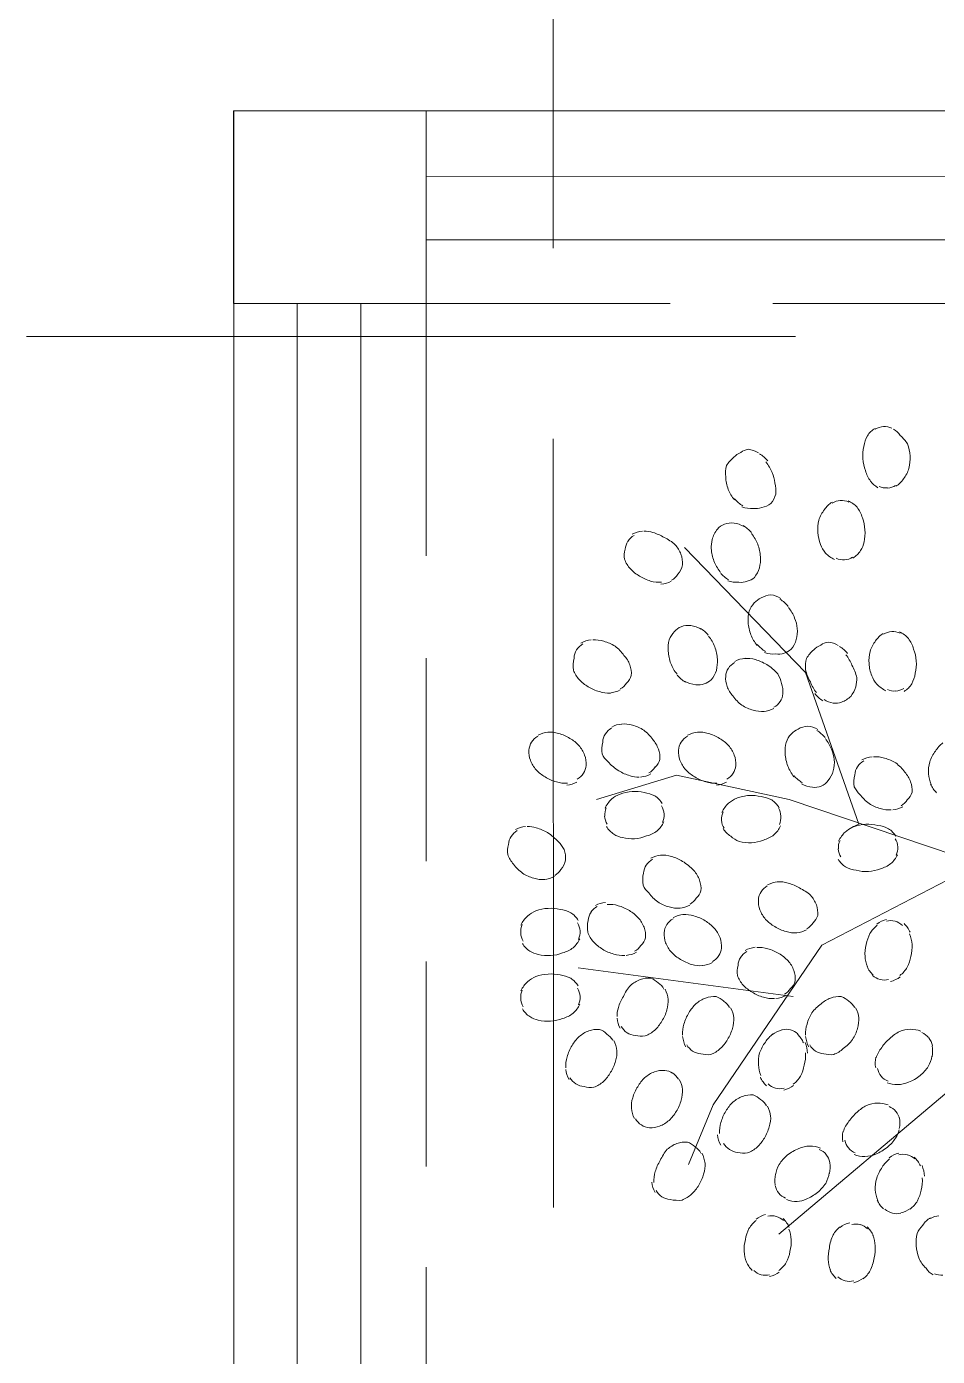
# Model space of a CAD drawing. Header units: metres. Extents: x 14 to 155, y 0 to 125.
# Drawn here: x 51.882 to 52.593, y 102.266 to 103.304 of the extents above; entities that cross this region are included whole.
import ezdxf

# ---------------------------------------------------------------- set-up
doc = ezdxf.new("R2010")
doc.units = ezdxf.units.M
doc.layers.add('PDF_Geometry', color=7, linetype='Continuous', true_color=0xc0c0c0)

msp = doc.modelspace()

# ---------------------------------------------------------------- linework, layer by layer
at = {"layer": 'PDF_Geometry', "color": 0, "lineweight": 0}
for points in [[(52.2933, 103.7307), (52.2933, 103.1306)], [(52.3846, 103.0874), (52.1942, 103.0874), (52.1942, 102.8905)], [(52.6231, 103.0874), (52.4646, 103.0874)], [(51.8821, 103.0618), (52.4823, 103.0618)], [(52.2933, 102.9818), (52.2934, 102.3817)], [(52.1942, 102.8105), (52.1942, 102.6521)], [(52.327, 102.7002), (52.3895, 102.7194), (52.4775, 102.7002), (52.6295, 102.649)], [(52.399, 102.4153), (52.4182, 102.4618), (52.503, 102.5865), (52.6295, 102.6522), (52.6039, 102.4729), (52.6327, 102.3209)], [(52.1942, 102.5737), (52.1942, 102.4137)], [(52.4807, 102.5465), (52.3127, 102.5689)], [(52.6039, 102.4745), (52.4694, 102.3609)], [(52.1942, 102.3353), (52.1942, 102.1768)]]:
    msp.add_lwpolyline(points, dxfattribs=at)
for points in [[(52.1941, 103.2378), (52.0437, 103.2378), (52.0437, 103.0874), (52.1942, 103.0874)], [(52.1941, 103.1867), (54.7995, 103.1868), (54.7995, 103.1372), (52.1942, 103.1371)], [(52.1432, 97.1373), (52.0936, 97.1373), (52.0934, 103.0874), (52.143, 103.0874)]]:
    msp.add_lwpolyline(points, close=True, dxfattribs=at)
at = {"layer": 'PDF_Geometry', "color": 0, "lineweight": 5}
msp.add_lwpolyline([(54.7996, 103.2379), (52.0438, 103.2378), (52.044, 96.9869), (58.1734, 96.9871), (58.1733, 98.9875)], dxfattribs=at)
at = {"layer": 'PDF_Geometry', "color": 0, "lineweight": 0}
for points in [[(52.5445, 102.99, 0.112979), (52.5385, 102.9842, 0.088824), (52.5358, 102.9759, 0.074265), (52.535, 102.9664, 0.074849), (52.537, 102.957, 0.088992), (52.541, 102.9488, 0.102553), (52.5466, 102.9437)], [(52.5607, 102.9448, 0.112979), (52.5667, 102.9506, 0.092185), (52.571, 102.9588, 0.074265), (52.5718, 102.9684, 0.074849), (52.5698, 102.9778, 0.088992), (52.5642, 102.9844, 0.102553), (52.5588, 102.9895)], [(52.4534, 102.9709, 0.114729), (52.4455, 102.9737, 0.126077), (52.4396, 102.9712, 0.114174), (52.4343, 102.9674, 0.105028), (52.4286, 102.9609, 0.091371), (52.4279, 102.9521, 0.077008), (52.4299, 102.9424, 0.079606), (52.4347, 102.9342)], [(52.4406, 102.9287, 0.114729), (52.4494, 102.9275, 0.126077), (52.456, 102.9283, 0.114174), (52.4631, 102.9313, 0.105028), (52.4671, 102.9387, 0.091371), (52.4662, 102.9474, 0.077008), (52.4641, 102.9555, 0.079606), (52.4593, 102.9638)], [(52.511, 102.9324, 0.112979), (52.505, 102.9266, 0.088824), (52.5006, 102.9183, 0.074265), (52.4999, 102.9088, 0.074849), (52.5019, 102.8994, 0.088992), (52.5059, 102.8927, 0.102553), (52.5129, 102.8877)], [(52.5272, 102.8888, 0.112979), (52.5332, 102.8946, 0.088824), (52.5359, 102.9013, 0.074265), (52.5366, 102.9107, 0.074849), (52.5346, 102.9202, 0.088992), (52.5305, 102.9284, 0.102553), (52.5235, 102.9335)], [(52.3905, 102.8761, 0.13598), (52.3941, 102.8835, 0.102689), (52.393, 102.8917, 0.089013), (52.3885, 102.8992, 0.073797), (52.3799, 102.9048, 0.072677), (52.3711, 102.9087, 0.090683), (52.3641, 102.9097)], [(52.4422, 102.9133, 0.111988), (52.4344, 102.916, 0.126077), (52.4269, 102.9152, 0.114174), (52.4214, 102.9114, 0.105028), (52.4174, 102.9032, 0.083228), (52.4166, 102.8961, 0.077008), (52.4187, 102.8865, 0.079606), (52.4236, 102.8781)], [(52.4295, 102.8711, 0.114729), (52.4382, 102.8699, 0.126077), (52.4448, 102.8707, 0.114174), (52.4503, 102.8736, 0.105028), (52.4542, 102.881, 0.083228), (52.455, 102.8898, 0.077008), (52.4529, 102.8995, 0.079606), (52.4481, 102.9078)], [(52.3516, 102.9019, 0.125626), (52.3494, 102.8956, 0.102689), (52.3489, 102.8878, 0.089013), (52.3535, 102.8803, 0.073797), (52.3606, 102.8747, 0.072677), (52.3693, 102.8708, 0.090683), (52.3779, 102.8699)], [(52.5161, 102.6678, -0.102553), (52.5213, 102.6749, -0.088992), (52.5319, 102.681), (52.4902, 102.7994), (52.3958, 102.897)], [(52.471, 102.8573, 0.114729), (52.4631, 102.86, 0.126077), (52.4556, 102.8576, 0.114174), (52.4502, 102.8537, 0.105028), (52.4463, 102.8473, 0.083228), (52.4454, 102.8385, 0.077008), (52.4476, 102.8288, 0.079606), (52.4524, 102.8206)], [(52.4583, 102.815, 0.114729), (52.467, 102.8139, 0.126077), (52.4735, 102.8146, 0.114174), (52.4791, 102.8176, 0.105028), (52.483, 102.8251, 0.091371), (52.4838, 102.8338, 0.077008), (52.4817, 102.8419, 0.079606), (52.4769, 102.8502)], [(52.4086, 102.8333, 0.114729), (52.4007, 102.836, 0.126077), (52.3932, 102.8352, 0.114174), (52.3879, 102.8313, 0.105028), (52.3838, 102.8249, 0.091371), (52.3831, 102.8161, 0.077008), (52.3851, 102.8064, 0.079606), (52.3899, 102.7981)], [(52.3505, 102.7912, 0.12226), (52.3542, 102.7971, 0.102689), (52.3531, 102.8054, 0.089013), (52.3485, 102.8128, 0.073797), (52.3415, 102.82, 0.072677), (52.3327, 102.8238, 0.090683), (52.3241, 102.8249)], [(52.3958, 102.7926, 0.111988), (52.4045, 102.7899, 0.126077), (52.4112, 102.7906, 0.114174), (52.4166, 102.7936, 0.105028), (52.4206, 102.8011, 0.083228), (52.4214, 102.8098, 0.077008), (52.4193, 102.8195, 0.079606), (52.4145, 102.8278)], [(52.5509, 102.8299, 0.112979), (52.5449, 102.8241, 0.088824), (52.5407, 102.8159, 0.074265), (52.5398, 102.8064, 0.074849), (52.5419, 102.7969, 0.088992), (52.5459, 102.7904, 0.102553), (52.553, 102.7852)], [(52.5672, 102.7847, 0.112979), (52.5732, 102.7906, 0.092185), (52.5758, 102.7988, 0.074265), (52.5767, 102.8084, 0.074849), (52.5746, 102.8177, 0.088992), (52.5706, 102.8259, 0.102553), (52.5636, 102.8311)], [(52.3115, 102.8171, 0.13598), (52.3095, 102.8107, 0.102689), (52.309, 102.8013, 0.089013), (52.3135, 102.7939, 0.073797), (52.3205, 102.7883, 0.072677), (52.3293, 102.7845, 0.090683), (52.3379, 102.7834)], [(52.5158, 102.8205, 0.114729), (52.508, 102.8232, 0.126077), (52.5021, 102.8208, 0.114174), (52.4966, 102.817, 0.105028), (52.4911, 102.8104, 0.091371), (52.4902, 102.8017, 0.077008), (52.494, 102.7921, 0.079606), (52.4988, 102.7837)], [(52.4705, 102.7768, 0.132733), (52.4726, 102.7827, 0.102689), (52.4715, 102.7909, 0.089013), (52.4685, 102.7984, 0.073797), (52.4599, 102.8056, 0.072677), (52.4511, 102.8095, 0.090683), (52.4425, 102.8104)], [(52.5047, 102.7783, 0.114729), (52.5118, 102.7755, 0.126077), (52.5184, 102.7763, 0.114174), (52.5255, 102.7808, 0.105028), (52.5294, 102.7882, 0.083228), (52.5302, 102.7954, 0.077008), (52.5265, 102.8051, 0.079606), (52.5217, 102.8133)], [(52.43, 102.8027, 0.13598), (52.4279, 102.7964, 0.102689), (52.429, 102.7886, 0.089013), (52.4335, 102.7811, 0.073797), (52.4405, 102.7739, 0.072677), (52.4494, 102.77, 0.090683), (52.4579, 102.7691)], [(52.3169, 102.7208, 0.125626), (52.319, 102.7267, 0.102689), (52.3178, 102.735, 0.089013), (52.3133, 102.7424, 0.073797), (52.3063, 102.748, 0.072677), (52.2975, 102.7518, 0.090683), (52.289, 102.7529)], [(52.334, 102.7515, 0.13598), (52.3319, 102.7451, 0.102689), (52.3314, 102.7358, 0.089013), (52.3359, 102.7299, 0.073797), (52.3445, 102.7227, 0.072677), (52.3533, 102.7188, 0.090683), (52.3603, 102.7178)], [(52.3729, 102.7256, 0.125626), (52.3765, 102.7315, 0.102689), (52.3754, 102.7397, 0.089013), (52.3709, 102.7472, 0.073797), (52.3639, 102.7544, 0.072677), (52.3551, 102.7583, 0.090683), (52.3465, 102.7592)], [(52.4337, 102.7208, 0.13598), (52.4358, 102.7267, 0.102689), (52.4346, 102.735, 0.089013), (52.4301, 102.7424, 0.073797), (52.4231, 102.748, 0.072677), (52.4143, 102.7518, 0.090683), (52.4058, 102.7529)], [(52.4998, 102.7548, 0.114729), (52.4919, 102.7576, 0.126077), (52.4844, 102.7552, 0.114174), (52.4791, 102.7514, 0.105028), (52.4751, 102.7449, 0.083228), (52.4743, 102.7361, 0.077008), (52.4764, 102.7264, 0.079606), (52.4811, 102.7181)], [(52.2764, 102.7451, 0.125626), (52.2742, 102.7387, 0.102689), (52.2754, 102.7309, 0.089013), (52.2799, 102.7235, 0.073797), (52.287, 102.7179, 0.072677), (52.2957, 102.714, 0.090683), (52.3043, 102.713)], [(52.3932, 102.7451, 0.125626), (52.391, 102.7387, 0.102689), (52.3922, 102.7309, 0.089013), (52.3967, 102.7235, 0.073797), (52.4038, 102.7179, 0.072677), (52.4125, 102.714, 0.090683), (52.4211, 102.713)], [(52.4871, 102.7126, 0.114729), (52.4958, 102.7098, 0.126077), (52.5024, 102.7107, 0.114174), (52.508, 102.7152, 0.105028), (52.5119, 102.7226, 0.091371), (52.5126, 102.7314, 0.077008), (52.5105, 102.7395, 0.079606), (52.5057, 102.7478)], [(52.5974, 102.7445, 0.087268), (52.5917, 102.7381, 0.072677), (52.5872, 102.7296, 0.081618), (52.5863, 102.7201)], [(52.5697, 102.7, 0.13598), (52.5734, 102.7059, 0.102689), (52.5723, 102.7141, 0.089013), (52.5678, 102.7216, 0.073797), (52.5607, 102.7288, 0.072677), (52.5519, 102.7326, 0.090683), (52.5434, 102.7336)], [(52.5308, 102.7259, 0.125626), (52.5287, 102.7195, 0.102689), (52.5282, 102.7101, 0.089013), (52.5327, 102.7043, 0.073797), (52.5398, 102.6971, 0.072677), (52.5486, 102.6932, 0.090683), (52.5572, 102.6922)], [(52.3784, 102.6971, 0.112979), (52.3726, 102.7031, 0.088824), (52.3643, 102.7057, 0.074265), (52.3549, 102.7065, 0.074849), (52.3454, 102.7045, 0.088992), (52.3388, 102.7005, 0.102553), (52.3337, 102.6934)], [(52.4696, 102.6939, 0.112979), (52.4638, 102.6999, 0.088824), (52.4556, 102.7025, 0.074265), (52.4461, 102.7034, 0.074849), (52.4366, 102.7013, 0.088992), (52.4301, 102.6973, 0.102553), (52.4249, 102.6902)], [(52.2993, 102.6456, 0.125626), (52.3029, 102.653, 0.102689), (52.3018, 102.6613, 0.089013), (52.2973, 102.6672, 0.073797), (52.2887, 102.6744, 0.072677), (52.2799, 102.6782, 0.090683), (52.2729, 102.6793)], [(52.3348, 102.6792, 0.112979), (52.3406, 102.6732, 0.088824), (52.3473, 102.6705, 0.074265), (52.3568, 102.6697, 0.074849), (52.3662, 102.6718, 0.088992), (52.3744, 102.6758, 0.102553), (52.3795, 102.6828)], [(52.426, 102.6776, 0.112979), (52.4318, 102.6716, 0.088824), (52.4385, 102.6674, 0.074265), (52.4481, 102.6665, 0.074849), (52.4574, 102.6686, 0.088992), (52.4656, 102.6726, 0.102553), (52.4707, 102.6796)], [(52.5608, 102.6715, 0.112979), (52.555, 102.6775, 0.088824), (52.5468, 102.6801, 0.074265), (52.5372, 102.6809, 0.074849), (52.5278, 102.6789)], [(52.2604, 102.6715, 0.13598), (52.2583, 102.6651, 0.102689), (52.2577, 102.6573, 0.089013), (52.2623, 102.6498, 0.073797), (52.2694, 102.6427, 0.072677), (52.2781, 102.6388, 0.090683), (52.2867, 102.6378)], [(52.3659, 102.6491, 0.12226), (52.3638, 102.6427, 0.102689), (52.3634, 102.6333, 0.089013), (52.3679, 102.6274, 0.073797), (52.3749, 102.6203, 0.072677), (52.3837, 102.6164, 0.090683), (52.3924, 102.6154)], [(52.4048, 102.6232, 0.13598), (52.4086, 102.629, 0.102689), (52.4075, 102.6373, 0.089013), (52.403, 102.6448, 0.073797), (52.3942, 102.652, 0.072677), (52.3855, 102.6558, 0.090683), (52.3769, 102.6569)], [(52.5157, 102.6536, 0.112979), (52.5215, 102.6476, 0.088824), (52.5297, 102.645, 0.074265), (52.5393, 102.6441, 0.074849), (52.5487, 102.6462, 0.088992), (52.5568, 102.6502, 0.102553), (52.562, 102.6572)], [(52.4556, 102.6283, 0.125626), (52.4534, 102.6219, 0.102689), (52.4546, 102.6141, 0.089013), (52.4591, 102.6067, 0.073797), (52.4662, 102.6011, 0.072677), (52.475, 102.5972, 0.090683), (52.4835, 102.5962)], [(52.4961, 102.604, 0.125626), (52.4998, 102.6098, 0.102689), (52.4987, 102.618, 0.089013), (52.4942, 102.6255, 0.073797), (52.4855, 102.6312, 0.072677), (52.4767, 102.635, 0.090683), (52.4681, 102.636)], [(52.3617, 102.5864, 0.132733), (52.3654, 102.5923, 0.102689), (52.3642, 102.6005, 0.089013), (52.3597, 102.608, 0.073797), (52.3527, 102.6135, 0.072677), (52.3439, 102.6174, 0.090683), (52.3354, 102.6184)], [(52.3128, 102.6059, 0.112979), (52.307, 102.6119, 0.088824), (52.2987, 102.6145, 0.074265), (52.2892, 102.6153, 0.074849), (52.2798, 102.6133, 0.088992), (52.2732, 102.6092, 0.102553), (52.268, 102.6022)], [(52.3228, 102.6122, 0.125626), (52.3206, 102.6059, 0.102689), (52.3202, 102.5966, 0.089013), (52.3247, 102.5891, 0.073797), (52.3318, 102.5834, 0.072677), (52.3405, 102.5796, 0.090683), (52.3491, 102.5786)], [(52.4225, 102.5784, 0.13598), (52.4246, 102.5842, 0.102689), (52.4235, 102.5924, 0.089013), (52.4189, 102.5999, 0.073797), (52.4119, 102.6056, 0.072677), (52.4031, 102.6094, 0.090683), (52.3945, 102.6104)], [(52.382, 102.6027, 0.13598), (52.3799, 102.5963, 0.102689), (52.381, 102.5885, 0.089013), (52.3855, 102.581, 0.073797), (52.3926, 102.5755, 0.072677), (52.4014, 102.5715, 0.090683), (52.4099, 102.5706)], [(52.5462, 102.6021, 0.087268), (52.5405, 102.5957, 0.079764), (52.5377, 102.5872, 0.081618), (52.5367, 102.5777)], [(52.2692, 102.5879, 0.112979), (52.275, 102.5819, 0.088824), (52.2816, 102.5793, 0.074265), (52.2912, 102.5785, 0.074849), (52.3006, 102.5805, 0.088992), (52.3088, 102.5846, 0.102553), (52.314, 102.5916)], [(52.5639, 102.5629, 0.087268), (52.5697, 102.5693, 0.072677), (52.5725, 102.5778, 0.081618), (52.5734, 102.5873)], [(52.4396, 102.5771, 0.13598), (52.4376, 102.5707, 0.102689), (52.437, 102.5629, 0.089013), (52.4415, 102.5554, 0.073797), (52.4486, 102.5499, 0.072677), (52.4573, 102.5459, 0.090683), (52.466, 102.545)], [(52.4785, 102.5528, 0.13598), (52.4822, 102.5586, 0.102689), (52.4811, 102.5669, 0.089013), (52.4766, 102.5744, 0.073797), (52.4695, 102.58, 0.072677), (52.4607, 102.5838, 0.090683), (52.4522, 102.5848)], [(52.3128, 102.5547, 0.112979), (52.307, 102.5607, 0.088824), (52.2987, 102.5633, 0.074265), (52.2892, 102.564, 0.074849), (52.2798, 102.5621, 0.088992), (52.2732, 102.558, 0.102553), (52.2681, 102.551)], [(52.3751, 102.5571, 0.12226), (52.3693, 102.5609, 0.102689), (52.3611, 102.5597, 0.089013), (52.3536, 102.5552, 0.073797), (52.348, 102.5465, 0.072677), (52.3441, 102.5378, 0.090683), (52.3431, 102.5308)], [(52.3509, 102.5182, 0.13598), (52.3573, 102.5161, 0.102689), (52.365, 102.5157, 0.089013), (52.3725, 102.5202, 0.073797), (52.378, 102.5272, 0.072677), (52.382, 102.536, 0.090683), (52.3829, 102.5446)], [(52.4264, 102.5428, 0.13598), (52.4205, 102.5464, 0.102689), (52.4122, 102.5453, 0.089013), (52.4047, 102.5408, 0.073797), (52.3992, 102.5338, 0.072677), (52.3953, 102.525, 0.090683), (52.3943, 102.5164)], [(52.524, 102.5428, 0.13598), (52.5181, 102.5464, 0.102689), (52.5098, 102.5453, 0.089013), (52.5024, 102.5408, 0.073797), (52.4952, 102.5338, 0.072677), (52.4914, 102.525, 0.090683), (52.4903, 102.5164)], [(52.2692, 102.5368, 0.112979), (52.275, 102.5308, 0.088824), (52.2816, 102.528, 0.074265), (52.2912, 102.5273, 0.074849), (52.3006, 102.5293, 0.088992), (52.3088, 102.5334, 0.102553), (52.314, 102.5404)], [(52.4021, 102.5039, 0.132733), (52.4085, 102.5018, 0.102689), (52.4162, 102.5012, 0.089013), (52.4237, 102.5058, 0.073797), (52.4293, 102.5129, 0.072677), (52.4332, 102.5216, 0.090683), (52.4342, 102.5302)], [(52.4981, 102.5039, 0.13598), (52.5045, 102.5018, 0.102689), (52.5122, 102.5012, 0.089013), (52.5197, 102.5058, 0.073797), (52.5269, 102.5129, 0.072677), (52.5308, 102.5216, 0.090683), (52.5318, 102.5302)], [(52.3352, 102.5172, 0.12226), (52.3293, 102.5208, 0.102689), (52.321, 102.5197, 0.089013), (52.3135, 102.5152, 0.073797), (52.308, 102.5082, 0.072677), (52.3041, 102.4993, 0.090683), (52.3031, 102.4908)], [(52.4647, 102.5173, 0.087268), (52.4589, 102.5109, 0.072677), (52.4544, 102.5024, 0.081618), (52.4535, 102.4929)], [(52.5803, 102.5194, 0.102), (52.572, 102.5209, 0.09382), (52.5635, 102.5191, 0.075517), (52.5561, 102.5138, 0.072693), (52.5497, 102.5067, 0.088362), (52.5453, 102.4985)], [(52.3109, 102.4783, 0.132733), (52.3173, 102.4762, 0.102689), (52.325, 102.4756, 0.089013), (52.3325, 102.4802, 0.073797), (52.3381, 102.4873, 0.072677), (52.3419, 102.496, 0.090683), (52.343, 102.5046)], [(52.4807, 102.4781, 0.087268), (52.4864, 102.4844, 0.079764), (52.4892, 102.493, 0.081618), (52.4902, 102.5024)], [(52.5539, 102.4792, 0.102), (52.5622, 102.4777, 0.09382), (52.5707, 102.4795, 0.075517), (52.5797, 102.4848, 0.072693), (52.5861, 102.4919, 0.088362), (52.5889, 102.5)], [(52.3864, 102.4867, 0.12226), (52.3805, 102.4888, 0.102689), (52.3722, 102.4877, 0.089013), (52.3648, 102.4832, 0.073797), (52.3592, 102.4761, 0.072677), (52.3553, 102.4674, 0.090683), (52.3543, 102.4588)], [(52.3621, 102.4462, 0.12226), (52.3685, 102.444, 0.102689), (52.3762, 102.4453, 0.089013), (52.3837, 102.4498, 0.073797), (52.3893, 102.4568, 0.072677), (52.3931, 102.4656, 0.090683), (52.3942, 102.4741)], [(52.4552, 102.466, 0.12226), (52.4493, 102.4696, 0.102689), (52.441, 102.4685, 0.089013), (52.4336, 102.464, 0.073797), (52.428, 102.457, 0.072677), (52.4242, 102.4482, 0.090683), (52.4231, 102.4395)], [(52.5547, 102.4618, 0.102), (52.5464, 102.4633, 0.09382), (52.5379, 102.4615, 0.075517), (52.5305, 102.4561, 0.072693), (52.5241, 102.4491, 0.088362), (52.5197, 102.4409)], [(52.4309, 102.427, 0.125626), (52.4373, 102.4248, 0.102689), (52.445, 102.4244, 0.089013), (52.4525, 102.4289, 0.073797), (52.4581, 102.436, 0.072677), (52.4619, 102.4448, 0.090683), (52.463, 102.4534)], [(52.5283, 102.4231, 0.102), (52.5366, 102.4216, 0.09382), (52.545, 102.4235, 0.075517), (52.5541, 102.4288, 0.072693), (52.5605, 102.4359, 0.088362), (52.5633, 102.4424)], [(52.404, 102.4291, 0.12226), (52.3981, 102.4328, 0.102689), (52.3898, 102.4317, 0.089013), (52.3823, 102.4272, 0.073797), (52.3768, 102.4185, 0.072677), (52.3729, 102.4098, 0.090683), (52.3719, 102.4012)], [(52.5018, 102.4282, 0.102), (52.4935, 102.4297, 0.09382), (52.4851, 102.4279, 0.075517), (52.476, 102.4226, 0.072693), (52.4697, 102.4154, 0.088362), (52.4669, 102.4073)], [(52.5558, 102.4197, 0.087268), (52.5501, 102.4133, 0.079764), (52.5458, 102.4048, 0.081618), (52.5447, 102.3953)], [(52.3781, 102.3902, 0.12226), (52.3845, 102.3881, 0.102689), (52.3938, 102.3876, 0.089013), (52.4013, 102.3922, 0.073797), (52.4069, 102.3992, 0.072677), (52.4107, 102.4079, 0.090683), (52.4118, 102.4166)], [(52.4754, 102.388, 0.102), (52.4837, 102.3865, 0.09382), (52.4906, 102.3883, 0.075517), (52.4996, 102.3936, 0.072693), (52.506, 102.4006, 0.088362), (52.5088, 102.4088)], [(52.5719, 102.3805, 0.087268), (52.5776, 102.3869, 0.072677), (52.5805, 102.3954, 0.081618), (52.5814, 102.4049)], [(52.4518, 102.3717, 0.087268), (52.4461, 102.3653, 0.079764), (52.4433, 102.3568, 0.081618), (52.4423, 102.3473)], [(52.5878, 102.3738, 0.112979), (52.5818, 102.368, 0.088824), (52.5774, 102.3614, 0.074265), (52.5767, 102.3519, 0.074849), (52.5787, 102.3424, 0.088992), (52.5843, 102.3343, 0.102553), (52.5898, 102.3291)], [(52.5174, 102.3668, 0.087268), (52.5117, 102.3604, 0.079764), (52.5089, 102.3504, 0.081618), (52.508, 102.3409)], [(52.4694, 102.3325, 0.087268), (52.4752, 102.3388, 0.072677), (52.4781, 102.3473, 0.081618), (52.479, 102.3568)], [(52.5351, 102.3261, 0.087268), (52.5408, 102.3325, 0.072677), (52.5437, 102.3425, 0.081618), (52.5446, 102.3521)]]:
    msp.add_lwpolyline(points, format="xyb", dxfattribs=at)
for centre, radius, start, end in [((52.6059, 102.7199), 0.0196, 202.6548, 227.2282), ((52.5566, 102.5912), 0.0145, 75.9421, 102.4485), ((52.5538, 102.5891), 0.0196, 22.6548, 47.2282), ((52.5564, 102.5775), 0.0196, 202.6548, 227.2282), ((52.552, 102.5738), 0.0145, 255.9421, 282.4485), ((52.4749, 102.5064), 0.0145, 75.9421, 102.4485), ((52.4706, 102.5027), 0.0196, 22.6548, 47.2282), ((52.4731, 102.4911), 0.0196, 202.6548, 227.2282), ((52.4703, 102.489), 0.0145, 255.9421, 282.4485), ((52.5661, 102.4088), 0.0145, 75.9421, 102.4485), ((52.5618, 102.4067), 0.0196, 22.6548, 47.2282), ((52.5643, 102.3951), 0.0196, 202.6548, 227.2282), ((52.4638, 102.3608), 0.0145, 75.9421, 102.4485), ((52.4594, 102.3587), 0.0196, 22.6548, 47.2282), ((52.5294, 102.3543), 0.0145, 75.9421, 102.4485), ((52.5616, 102.3914), 0.0145, 255.9421, 282.4485), ((52.525, 102.3523), 0.0196, 22.6548, 47.2282), ((52.462, 102.3471), 0.0196, 202.6548, 227.2282), ((52.4591, 102.3434), 0.0145, 255.9421, 282.4485), ((52.5275, 102.3407), 0.0196, 202.6548, 227.2282), ((52.5247, 102.3386), 0.0145, 255.9421, 282.4485)]:
    msp.add_arc(centre, radius, start, end, dxfattribs=at)
for points in [[(52.5511, 102.9914), (52.5488, 102.9913), (52.5467, 102.9905), (52.5447, 102.9894)], [(52.5576, 102.9902), (52.5556, 102.9911), (52.5533, 102.9916), (52.5511, 102.9914)], [(52.4607, 102.9646), (52.4589, 102.9668), (52.4567, 102.9687), (52.4542, 102.9702)], [(52.5477, 102.9447), (52.5498, 102.9438), (52.552, 102.9433), (52.5543, 102.9435)], [(52.5543, 102.9434), (52.5565, 102.9435), (52.5587, 102.9442), (52.5606, 102.9453)], [(52.4349, 102.935), (52.4367, 102.9328), (52.4389, 102.9309), (52.4414, 102.9294)], [(52.5174, 102.9337), (52.5152, 102.9336), (52.513, 102.9329), (52.511, 102.9317)], [(52.524, 102.9325), (52.5219, 102.9334), (52.5197, 102.9339), (52.5174, 102.9337)], [(52.3629, 102.9097), (52.3601, 102.9094), (52.3574, 102.9087), (52.3549, 102.9073)], [(52.448, 102.9086), (52.4462, 102.9108), (52.4439, 102.9127), (52.4415, 102.9142)], [(52.3564, 102.9064), (52.3545, 102.9053), (52.3528, 102.9038), (52.3516, 102.9018)], [(52.5141, 102.8886), (52.5162, 102.8877), (52.5185, 102.8872), (52.5207, 102.8874)], [(52.5206, 102.8874), (52.5229, 102.8875), (52.525, 102.8882), (52.527, 102.8894)], [(52.3856, 102.8715), (52.3876, 102.8726), (52.3893, 102.8741), (52.3905, 102.8761)], [(52.4238, 102.8774), (52.4255, 102.8751), (52.4278, 102.8732), (52.4302, 102.8717)], [(52.3774, 102.8683), (52.3803, 102.8686), (52.383, 102.8693), (52.3854, 102.8707)], [(52.4767, 102.8509), (52.475, 102.8532), (52.4727, 102.8551), (52.4703, 102.8566)], [(52.3229, 102.8249), (52.3201, 102.8246), (52.3174, 102.8238), (52.3149, 102.8224)], [(52.4143, 102.8285), (52.4125, 102.8308), (52.4103, 102.8326), (52.4078, 102.8341)], [(52.5575, 102.8313), (52.5552, 102.8312), (52.5531, 102.8305), (52.5511, 102.8294)], [(52.564, 102.8301), (52.562, 102.8311), (52.5597, 102.8315), (52.5575, 102.8313)], [(52.3164, 102.8217), (52.3144, 102.8205), (52.3128, 102.819), (52.3115, 102.8171)], [(52.4525, 102.8214), (52.4543, 102.8191), (52.4566, 102.8173), (52.459, 102.8158)], [(52.5231, 102.8142), (52.5214, 102.8164), (52.5191, 102.8183), (52.5167, 102.8198)], [(52.4348, 102.8072), (52.4329, 102.8061), (52.4312, 102.8046), (52.43, 102.8026)], [(52.443, 102.8105), (52.4402, 102.8102), (52.4375, 102.8095), (52.435, 102.8081)], [(52.3901, 102.7974), (52.3919, 102.7951), (52.3941, 102.7933), (52.3966, 102.7918)], [(52.3375, 102.7834), (52.3403, 102.7837), (52.343, 102.7845), (52.3455, 102.7859)], [(52.3456, 102.7866), (52.3475, 102.7877), (52.3492, 102.7892), (52.3505, 102.7912)], [(52.4974, 102.783), (52.4991, 102.7807), (52.5014, 102.7788), (52.5038, 102.7773)], [(52.5541, 102.7862), (52.5561, 102.7853), (52.5584, 102.7848), (52.5606, 102.785)], [(52.5606, 102.7849), (52.5629, 102.785), (52.5651, 102.7858), (52.567, 102.7869)], [(52.4656, 102.7723), (52.4676, 102.7734), (52.4692, 102.7749), (52.4705, 102.7769)], [(52.4575, 102.769), (52.4603, 102.7693), (52.4631, 102.77), (52.4655, 102.7714)], [(52.2893, 102.7529), (52.2865, 102.7526), (52.2838, 102.7518), (52.2814, 102.7504)], [(52.3388, 102.756), (52.3369, 102.7549), (52.3352, 102.7534), (52.334, 102.7515)], [(52.3469, 102.7592), (52.3441, 102.759), (52.3414, 102.7582), (52.3389, 102.7568)], [(52.4061, 102.7529), (52.4033, 102.7526), (52.4006, 102.7518), (52.3982, 102.7504)], [(52.5055, 102.7486), (52.5037, 102.7508), (52.5015, 102.7527), (52.4991, 102.7542)], [(52.2812, 102.7497), (52.2792, 102.7485), (52.2775, 102.747), (52.2763, 102.7451)], [(52.398, 102.7497), (52.396, 102.7485), (52.3943, 102.747), (52.3931, 102.7451)], [(52.5422, 102.7336), (52.5394, 102.7334), (52.5366, 102.7326), (52.5342, 102.7312)], [(52.312, 102.7162), (52.314, 102.7173), (52.3157, 102.7188), (52.3169, 102.7208)], [(52.3615, 102.7178), (52.3643, 102.7181), (52.367, 102.7188), (52.3695, 102.7202)], [(52.368, 102.7211), (52.37, 102.7222), (52.3716, 102.7237), (52.3729, 102.7257)], [(52.4288, 102.7162), (52.4308, 102.7173), (52.4325, 102.7188), (52.4337, 102.7208)], [(52.5357, 102.7305), (52.5337, 102.7293), (52.5321, 102.7278), (52.5308, 102.7259)], [(52.5863, 102.7204), (52.5865, 102.7175), (52.5871, 102.7147), (52.5882, 102.7121)], [(52.3039, 102.7114), (52.3067, 102.7117), (52.3094, 102.7125), (52.3118, 102.7139)], [(52.4207, 102.7114), (52.4235, 102.7117), (52.4262, 102.7125), (52.4286, 102.7139)], [(52.4813, 102.7189), (52.4831, 102.7167), (52.4854, 102.7148), (52.4878, 102.7133)], [(52.5649, 102.6954), (52.5668, 102.6965), (52.5685, 102.698), (52.5697, 102.7)], [(52.3347, 102.6939), (52.3338, 102.6918), (52.3333, 102.6896), (52.3335, 102.6873)], [(52.3798, 102.6889), (52.3797, 102.6912), (52.379, 102.6933), (52.3778, 102.6953)], [(52.4259, 102.6907), (52.425, 102.6886), (52.4245, 102.6864), (52.4247, 102.6841)], [(52.471, 102.6873), (52.4709, 102.6896), (52.4702, 102.6917), (52.4691, 102.6937)], [(52.5583, 102.6922), (52.5611, 102.6925), (52.5638, 102.6932), (52.5663, 102.6946)], [(52.2717, 102.6793), (52.2689, 102.679), (52.2662, 102.6782), (52.2637, 102.6768)], [(52.3334, 102.6873), (52.3335, 102.6851), (52.3342, 102.6829), (52.3354, 102.6809)], [(52.3786, 102.6824), (52.3795, 102.6844), (52.38, 102.6867), (52.3798, 102.6889)], [(52.4246, 102.6841), (52.4247, 102.6819), (52.4255, 102.6797), (52.4266, 102.6778)], [(52.4698, 102.6808), (52.4707, 102.6828), (52.4712, 102.6851), (52.471, 102.6873)], [(52.2652, 102.676), (52.2633, 102.6749), (52.2616, 102.6734), (52.2604, 102.6714)], [(52.5622, 102.6633), (52.5622, 102.6656), (52.5614, 102.6677), (52.5603, 102.6697)], [(52.5172, 102.6683), (52.5162, 102.6662), (52.5157, 102.664), (52.5159, 102.6617)], [(52.5158, 102.6617), (52.5159, 102.6595), (52.5167, 102.6573), (52.5178, 102.6554)], [(52.5609, 102.6568), (52.5619, 102.6588), (52.5623, 102.6611), (52.5622, 102.6633)], [(52.3708, 102.6536), (52.3688, 102.6524), (52.3671, 102.6509), (52.3659, 102.649)], [(52.3774, 102.6569), (52.3746, 102.6566), (52.3718, 102.6558), (52.3694, 102.6544)], [(52.2862, 102.6378), (52.289, 102.6381), (52.2918, 102.6389), (52.2942, 102.6403)], [(52.2944, 102.641), (52.2964, 102.6421), (52.298, 102.6436), (52.2993, 102.6456)], [(52.4604, 102.6329), (52.4585, 102.6317), (52.4568, 102.6302), (52.4556, 102.6283)], [(52.4686, 102.636), (52.4658, 102.6358), (52.4631, 102.635), (52.4606, 102.6336)], [(52.3276, 102.6168), (52.3256, 102.6157), (52.3239, 102.6142), (52.3227, 102.6122)], [(52.3341, 102.62), (52.3313, 102.6197), (52.3286, 102.619), (52.3262, 102.6176)], [(52.3919, 102.6154), (52.3947, 102.6157), (52.3974, 102.6164), (52.3999, 102.6179)], [(52.4001, 102.6186), (52.402, 102.6197), (52.4037, 102.6212), (52.4049, 102.6232)], [(52.3868, 102.6072), (52.3849, 102.606), (52.3832, 102.6045), (52.382, 102.6026)], [(52.3949, 102.6104), (52.3921, 102.6102), (52.3894, 102.6094), (52.3869, 102.608)], [(52.5535, 102.6067), (52.5508, 102.606), (52.5482, 102.6048), (52.546, 102.603)], [(52.2691, 102.6027), (52.2681, 102.6006), (52.2677, 102.5983), (52.2679, 102.5961)], [(52.2679, 102.5961), (52.268, 102.5938), (52.2687, 102.5917), (52.2698, 102.5897)], [(52.3142, 102.5977), (52.3141, 102.5999), (52.3133, 102.6021), (52.3122, 102.6041)], [(52.313, 102.5911), (52.3139, 102.5932), (52.3144, 102.5954), (52.3142, 102.5977)], [(52.4831, 102.5962), (52.4859, 102.5965), (52.4887, 102.5972), (52.4911, 102.5986)], [(52.4913, 102.5994), (52.4932, 102.6005), (52.4949, 102.602), (52.4962, 102.604)], [(52.5659, 102.602), (52.5642, 102.6035), (52.5622, 102.6046), (52.5601, 102.6052)], [(52.3568, 102.5818), (52.3588, 102.5829), (52.3605, 102.5844), (52.3617, 102.5864)], [(52.5734, 102.587), (52.5732, 102.5899), (52.5727, 102.5927), (52.5715, 102.5954)], [(52.3503, 102.5786), (52.3531, 102.5789), (52.3558, 102.5796), (52.3582, 102.581)], [(52.4176, 102.5738), (52.4196, 102.5749), (52.4212, 102.5764), (52.4225, 102.5784)], [(52.4444, 102.5816), (52.4424, 102.5804), (52.4407, 102.5789), (52.4395, 102.577)], [(52.451, 102.5849), (52.4482, 102.5846), (52.4454, 102.5838), (52.443, 102.5824)], [(52.5367, 102.578), (52.5368, 102.5751), (52.5374, 102.5723), (52.5385, 102.5697)], [(52.4095, 102.5706), (52.4123, 102.5709), (52.4151, 102.5716), (52.4175, 102.573)], [(52.3797, 102.5523), (52.3786, 102.5543), (52.3771, 102.556), (52.3751, 102.5572)], [(52.5426, 102.5629), (52.5442, 102.5614), (52.5462, 102.5603), (52.5484, 102.5597)], [(52.5566, 102.5582), (52.5593, 102.5589), (52.562, 102.5601), (52.5641, 102.5619)], [(52.2691, 102.5515), (52.2681, 102.5494), (52.2677, 102.5472), (52.2679, 102.5449)], [(52.2679, 102.5449), (52.268, 102.5427), (52.2687, 102.5405), (52.2698, 102.5385)], [(52.3142, 102.5465), (52.3141, 102.5488), (52.3133, 102.5509), (52.3122, 102.5529)], [(52.313, 102.5399), (52.3139, 102.542), (52.3144, 102.5443), (52.3142, 102.5465)], [(52.383, 102.5442), (52.3827, 102.547), (52.382, 102.5497), (52.3806, 102.5521)], [(52.4671, 102.545), (52.4699, 102.5453), (52.4726, 102.546), (52.4751, 102.5474)], [(52.4737, 102.5482), (52.4756, 102.5493), (52.4773, 102.5508), (52.4785, 102.5528)], [(52.4309, 102.5379), (52.4298, 102.5399), (52.4283, 102.5415), (52.4263, 102.5428)], [(52.4342, 102.5297), (52.4339, 102.5325), (52.4332, 102.5353), (52.4317, 102.5377)], [(52.5286, 102.5379), (52.5275, 102.5399), (52.526, 102.5415), (52.524, 102.5428)], [(52.5318, 102.5297), (52.5315, 102.5325), (52.5308, 102.5353), (52.5293, 102.5377)], [(52.3431, 102.5296), (52.3433, 102.5268), (52.3441, 102.5241), (52.3455, 102.5217)], [(52.3463, 102.5231), (52.3475, 102.5211), (52.349, 102.5194), (52.3509, 102.5182)], [(52.3397, 102.5123), (52.3386, 102.5143), (52.3371, 102.5159), (52.3351, 102.5172)], [(52.3943, 102.5152), (52.3946, 102.5124), (52.3954, 102.5097), (52.3968, 102.5072)], [(52.4719, 102.5204), (52.4692, 102.5197), (52.4665, 102.5185), (52.4644, 102.5167)], [(52.4843, 102.5173), (52.4827, 102.5188), (52.4807, 102.5199), (52.4785, 102.5204)], [(52.4903, 102.5152), (52.4906, 102.5124), (52.4914, 102.5097), (52.4928, 102.5072)], [(52.5863, 102.5144), (52.5849, 102.5161), (52.5831, 102.5175), (52.581, 102.5183)], [(52.5893, 102.5083), (52.5888, 102.5105), (52.5878, 102.5126), (52.5864, 102.5143)], [(52.343, 102.5041), (52.3427, 102.5069), (52.3419, 102.5097), (52.3405, 102.5121)], [(52.3975, 102.5087), (52.3987, 102.5068), (52.4002, 102.5051), (52.4021, 102.5039)], [(52.4918, 102.5022), (52.4917, 102.5051), (52.4911, 102.5079), (52.49, 102.5105)], [(52.4935, 102.5087), (52.4947, 102.5068), (52.4962, 102.5051), (52.4981, 102.5039)], [(52.589, 102.4995), (52.5896, 102.5023), (52.5896, 102.5052), (52.5892, 102.5079)], [(52.4535, 102.4932), (52.4537, 102.4903), (52.4542, 102.4874), (52.4554, 102.4848)], [(52.5452, 102.4991), (52.5445, 102.4964), (52.5445, 102.4934), (52.545, 102.4907)], [(52.3031, 102.4896), (52.3034, 102.4868), (52.3041, 102.4841), (52.3056, 102.4816)], [(52.3063, 102.4831), (52.3074, 102.4812), (52.3089, 102.4795), (52.3109, 102.4783)], [(52.391, 102.4819), (52.3898, 102.4839), (52.3883, 102.4856), (52.3864, 102.4868)], [(52.3942, 102.4738), (52.3939, 102.4766), (52.3931, 102.4793), (52.3917, 102.4817)], [(52.5465, 102.4903), (52.547, 102.488), (52.5479, 102.4859), (52.5493, 102.4843)], [(52.5493, 102.4843), (52.5507, 102.4825), (52.5526, 102.4812), (52.5547, 102.4803)], [(52.461, 102.4782), (52.4627, 102.4767), (52.4647, 102.4755), (52.4668, 102.475)], [(52.4734, 102.4735), (52.4761, 102.4741), (52.4787, 102.4754), (52.4809, 102.4771)], [(52.4598, 102.4611), (52.4587, 102.4631), (52.4572, 102.4648), (52.4552, 102.466)], [(52.463, 102.4529), (52.4627, 102.4558), (52.4619, 102.4585), (52.4605, 102.4609)], [(52.3543, 102.4592), (52.3546, 102.4564), (52.3553, 102.4537), (52.3567, 102.4513)], [(52.3575, 102.4511), (52.3586, 102.4491), (52.3601, 102.4474), (52.3621, 102.4462)], [(52.5608, 102.4567), (52.5593, 102.4585), (52.5575, 102.4598), (52.5554, 102.4606)], [(52.5637, 102.4507), (52.5632, 102.4529), (52.5623, 102.455), (52.5608, 102.4567)], [(52.5634, 102.4435), (52.564, 102.4462), (52.564, 102.4491), (52.5636, 102.4518)], [(52.5196, 102.4414), (52.5189, 102.4387), (52.5189, 102.4358), (52.5194, 102.4331)], [(52.4215, 102.4384), (52.4218, 102.4356), (52.4226, 102.4329), (52.424, 102.4304)], [(52.4263, 102.4318), (52.4274, 102.4299), (52.4289, 102.4282), (52.4309, 102.427)], [(52.5209, 102.4343), (52.5214, 102.432), (52.5223, 102.43), (52.5237, 102.4283)], [(52.4085, 102.4243), (52.4074, 102.4262), (52.4059, 102.4279), (52.4039, 102.4291)], [(52.4118, 102.4162), (52.4115, 102.419), (52.4107, 102.4217), (52.4093, 102.4242)], [(52.5064, 102.4231), (52.505, 102.4249), (52.5031, 102.4262), (52.501, 102.4271)], [(52.5092, 102.417), (52.5087, 102.4193), (52.5078, 102.4214), (52.5064, 102.423)], [(52.5237, 102.4283), (52.5251, 102.4265), (52.527, 102.4252), (52.5291, 102.4244)], [(52.5631, 102.4243), (52.5604, 102.4236), (52.5578, 102.4224), (52.5556, 102.4206)], [(52.5756, 102.4197), (52.5739, 102.4212), (52.5719, 102.4223), (52.5698, 102.4229)], [(52.5089, 102.4083), (52.5096, 102.411), (52.5096, 102.4139), (52.5091, 102.4167)], [(52.5831, 102.4062), (52.5829, 102.4091), (52.5823, 102.4119), (52.5812, 102.4145)], [(52.3703, 102.4016), (52.3706, 102.3988), (52.3714, 102.396), (52.3728, 102.3936)], [(52.4668, 102.4078), (52.4662, 102.4051), (52.4662, 102.4022), (52.4666, 102.3995)], [(52.4665, 102.399), (52.467, 102.3968), (52.4679, 102.3947), (52.4693, 102.393)], [(52.3735, 102.3951), (52.3747, 102.3931), (52.3762, 102.3914), (52.3781, 102.3902)], [(52.4693, 102.393), (52.4708, 102.3913), (52.4726, 102.3899), (52.4747, 102.3891)], [(52.5447, 102.3956), (52.5449, 102.3927), (52.5455, 102.3899), (52.5466, 102.3872)], [(52.5522, 102.3805), (52.5539, 102.379), (52.5559, 102.3779), (52.558, 102.3773)], [(52.5646, 102.3775), (52.5673, 102.3781), (52.5699, 102.3794), (52.5721, 102.3811)], [(52.4591, 102.3763), (52.4564, 102.3756), (52.4538, 102.3744), (52.4516, 102.3726)], [(52.4731, 102.3716), (52.4714, 102.3731), (52.4694, 102.3742), (52.4673, 102.3748)], [(52.5247, 102.3699), (52.5219, 102.3692), (52.5193, 102.368), (52.5172, 102.3662)], [(52.5387, 102.3652), (52.537, 102.3667), (52.5351, 102.3678), (52.5329, 102.3684)], [(52.5943, 102.3752), (52.5921, 102.3751), (52.5899, 102.3744), (52.5879, 102.3733)], [(52.479, 102.3566), (52.4788, 102.3595), (52.4783, 102.3623), (52.4771, 102.3649)], [(52.5446, 102.3518), (52.5444, 102.3547), (52.5439, 102.3575), (52.5428, 102.3601)], [(52.4423, 102.3476), (52.4424, 102.3447), (52.443, 102.3418), (52.4441, 102.3392)], [(52.5079, 102.3412), (52.5081, 102.3383), (52.5086, 102.3355), (52.5098, 102.3328)], [(52.4498, 102.3325), (52.4514, 102.331), (52.4534, 102.3298), (52.4556, 102.3293)], [(52.4622, 102.3278), (52.4649, 102.3284), (52.4676, 102.3297), (52.4697, 102.3314)], [(52.5154, 102.3277), (52.5171, 102.3262), (52.519, 102.3251), (52.5212, 102.3245)], [(52.5279, 102.323), (52.5306, 102.3237), (52.5332, 102.3249), (52.5354, 102.3267)], [(52.5909, 102.3301), (52.593, 102.3292), (52.5953, 102.3287), (52.5975, 102.3289)]]:
    msp.add_open_spline(points, degree=3, dxfattribs=at)

doc.saveas('drawing.dxf')
